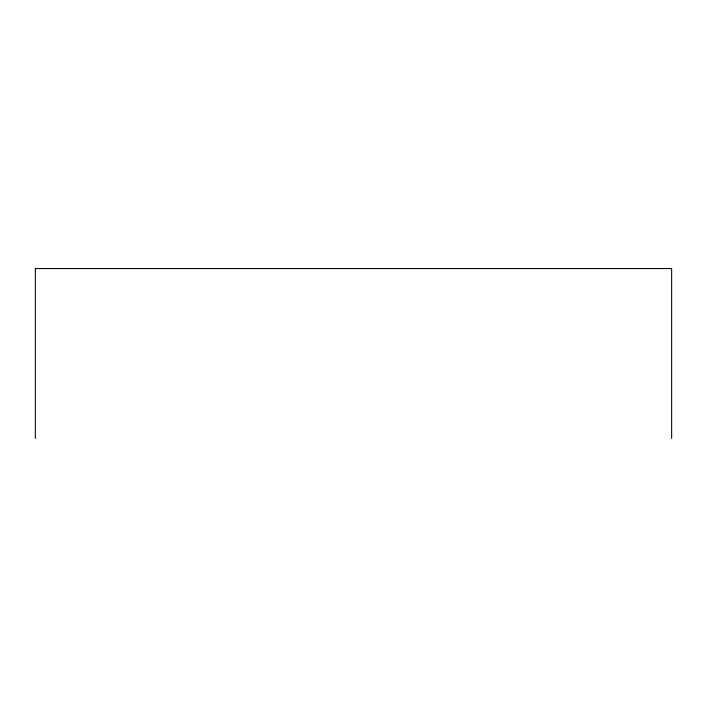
<?xml version="1.0" encoding="UTF-8"?>
<svg xmlns="http://www.w3.org/2000/svg" width="707" height="707" viewBox="0 0 707 707"><rect width="100%" height="100%" fill="white"/><g stroke="black" fill="none" stroke-linecap="round" stroke-linejoin="round"><path stroke-width="1.06" d="M671.65 438.446L671.65 268.554L35.35 268.554L35.35 438.446"/></g></svg>
